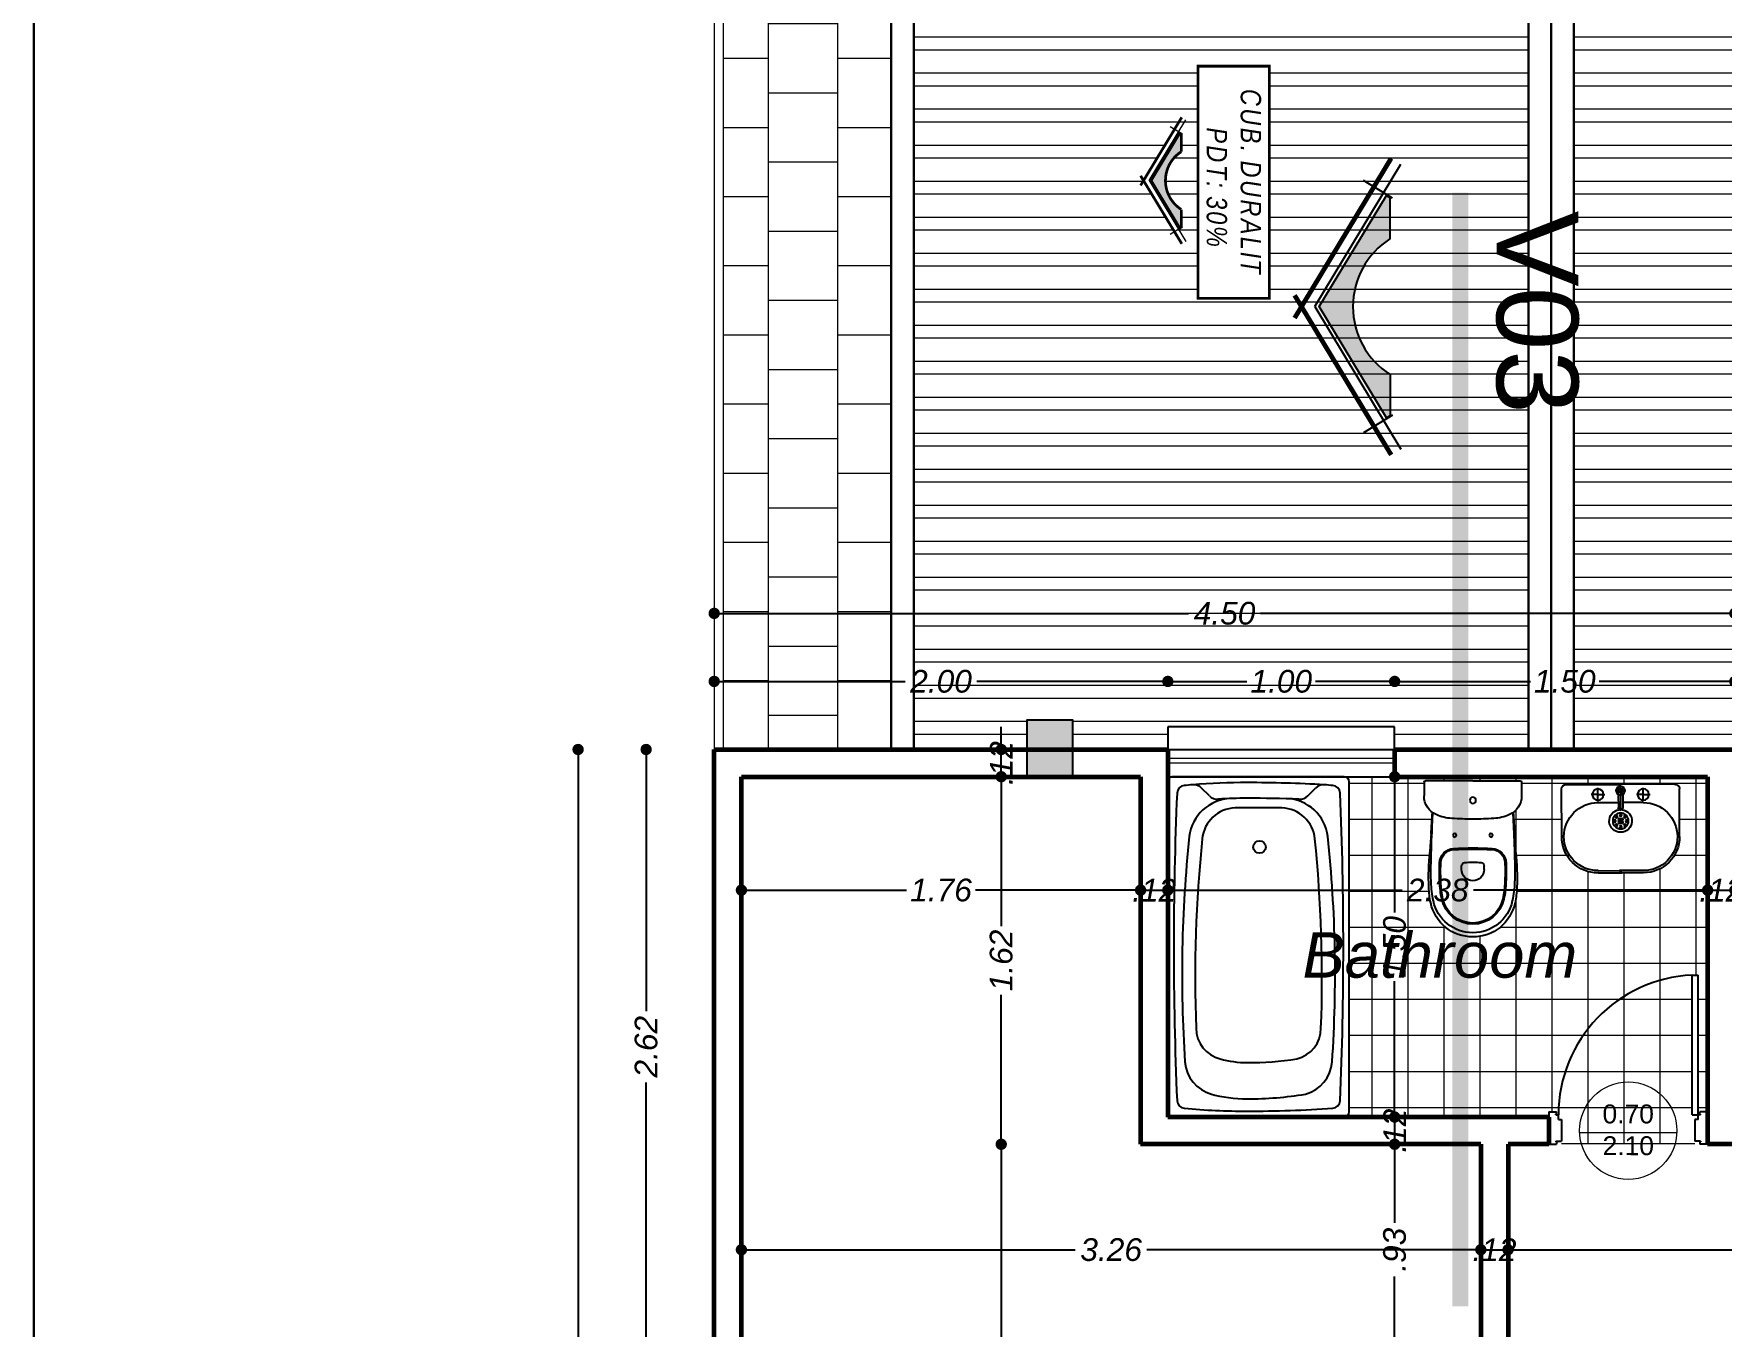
# Model space of a CAD drawing. Header units: metres. Extents: x 539 to 782, y 164 to 633.
# Drawn here: x 696.94 to 704.38, y 232.92 to 238.62 of the extents above; entities that cross this region are included whole.
import ezdxf
from ezdxf.enums import TextEntityAlignment as Align

# ---------------------------------------------------------------- set-up
doc = ezdxf.new("R2010")
doc.units = ezdxf.units.M
doc.header["$PDMODE"] = 35
doc.linetypes.add('ACAD_ISO05W100', pattern=[33, 24, -3, 0, -3, 0, -3])
for name, color, linetype, lineweight in [('01', 1, 'Continuous', 9), ('02', 2, 'Continuous', 20), ('03', 3, 'Continuous', 30), ('Baranda', 54, 'Continuous', 15), ('cota', 1, 'Continuous', 15), ('CUBIERTA', 214, 'Continuous', 20), ('MURO', 4, 'Continuous', 60), ('Textura de Pisos', 252, 'Continuous', 13), ('ventanas', 2, 'Continuous', 25), ('vidrio', 131, 'Continuous', 15)]:
    doc.layers.add(name, color=color, linetype=linetype, lineweight=lineweight)
for name, color, linetype in [('AREAS', 2, 'Continuous'), ('Artefactos', 30, 'Continuous'), ('COLUMNAS', 6, 'Continuous'), ('lincorte', 116, 'Continuous'), ('PUERTAS', 16, 'Continuous'), ('TEXTO', 134, 'Continuous')]:
    doc.layers.add(name, color=color, linetype=linetype)
doc.styles.add('ARIAL', font='ariali.ttf')
doc.styles.add('ARIAL_REGULAR', font='arial.ttf')
doc.styles.add('STYLE1', font='ariali.ttf')
doc.styles.add('texto', font='arial.ttf')
doc.dimstyles.new('C_50', dxfattribs={"dimscale": 0.5, "dimtxt": 0.2, "dimasz": 0.1, "dimexe": 0.1, "dimexo": 0.1, "dimgap": 0.05, "dimtad": 0, "dimzin": 4, "dimdsep": 46, "dimtxsty": 'ARIAL', "dimblk": 'DOT', "dimcen": 0.09, "dimse1": 1, "dimse2": 1, "dimclrd": 1, "dimclre": 1, "dimclrt": 2, "dimadec": 0, "dimazin": 0, "dimtfac": 1, "dimtix": 1, "dimtmove": 2, "dimatfit": 3, "dimfxl": 1, "dimtolj": 1, "dimtzin": 0, "dimarcsym": 0})

# ---------------------------------------------------------------- blocks, each defined once
blk = doc.blocks.new('A$C076A185D')
for p, q in [((0.023, 1.5), (0.777, 1.5)), ((0.023, 1.5), (0.777, 1.5)), ((0, 1.477), (0, 0.023)), ((0.8, 0.023), (0.8, 1.477)), ((0.8, 1.477), (0.8, 0.023)), ((0.1834, 0.0846), (0.149, 0.0501)), ((0.6166, 0.0846), (0.651, 0.0501)), ((0.023, 0), (0.777, 0))]:
    blk.add_line(p, q)
blk.add_circle((0.3956, 0.31), 0.0275)
for centre, radius, start, end in [((0.023, 1.477), 0.023, 90, 180), ((0.777, 1.477), 0.023, 0, 90), ((15.7604, 0.75), 15.7344, 177.53071, 182.46929), ((0.0756, 1.4263), 0.035, 95.31065, 177.33415), ((0.45, -4.0691), 5.5431, 89.99952, 93.90625), ((0.4496, -0.1668), 1.5868, 89.9873, 99.30384), ((0.45, -1.526), 3, 84.68335, 90), ((0.45, 0.82), 0.6, 74.32731, 90), ((0.7244, 1.4263), 0.035, 2.66585, 84.68935), ((-14.9604, 0.75), 15.7344, 357.53071, 2.46929), ((0.2349, 1.2447), 0.16, 105.15775, 175.73937), ((0.565, 1.2447), 0.16, 4.26063, 74.84225), ((5.8283, 0.8712), 5.7658, 176.16771, 186.0453), ((0.2647, 1.1077), 0.14, 103.88283, 179.61889), ((0.4496, -0.2074), 1.4674, 89.98593, 98.56335), ((0.45, 0.82), 0.44, 74.32731, 90), ((0.5353, 1.1077), 0.14, 0.38111, 76.11717), ((-5.0283, 0.8712), 5.7658, 353.9547, 3.83229), ((6.1033, 0.8836), 5.9828, 177.84458, 185.84856), ((-5.3033, 0.8836), 5.9828, 354.15144, 2.15542), ((0.2833, 0.2862), 0.19, 186.7215, 267.88678), ((0.301, 0.2877), 0.15, 185.2236, 268.44757), ((0.499, 0.2877), 0.15, 271.55243, 354.7764), ((0.5167, 0.2862), 0.19, 272.11322, 353.2785), ((0.2187, 0.0492), 0.05, 86.32906, 135), ((0.45, 6.4329), 6.3379, 267.93809, 270.00018), ((0.45, 16.4325), 16.2955, 269.46189, 270.00001), ((0.45, 2.095), 1.958, 270, 271.55243), ((0.45, 2.095), 2, 270, 273.67094), ((0.5813, 0.0492), 0.05, 45, 93.67094), ((0.023, 0.023), 0.023, 180, 270), ((0.0756, 0.0737), 0.035, 182.66585, 264.68935), ((0.35, 3.026), 3, 264.68935, 265.40375), ((0.1136, 0.0855), 0.05, 265.40375, 315), ((0.45, 6.0349), 6.0089, 266.75279, 270.00033), ((0.45, 3.026), 3, 270, 274.59625), ((0.6864, 0.0855), 0.05, 225, 274.59625), ((0.45, 3.026), 3, 274.59625, 275.31665), ((0.7244, 0.0737), 0.035, 275.31065, 357.33415), ((0.777, 0.023), 0.023, 270, 0)]:
    blk.add_arc(centre, radius, start, end)
blk = doc.blocks.new('INO')
for p, q in [((-0.05, 0.3905), (-0.05, 0.3757)), ((0.05, 0.3905), (0.05, 0.3757)), ((-0.215, 0.006), (-0.215, 0.067)), ((-0.215, 0.003), (-0.215, 0.064)), ((0, 0), (-0.209, 0)), ((0, 0), (0.209, 0)), ((0.215, 0.006), (0.215, 0.067)), ((0.215, 0.003), (0.215, 0.064))]:
    blk.add_line(p, q)
for centre, radius in [((-0.08, 0.24), 0.008), ((0.08, 0.24), 0.008), ((0, 0.086), 0.0135)]:
    blk.add_circle(centre, radius)
for centre, radius, start, end in [((0, 0.4985), 0.19, 90, 168.11621), ((0, 0.492), 0.178, 90, 167.71065), ((0, 0.4985), 0.19, 11.88379, 90), ((0, 0.492), 0.178, 12.28935, 90), ((0, 0.492), 0.14, 90, 167.71065), ((0, 0.492), 0.135, 90, 167.71065), ((0, 0.492), 0.14, 12.28935, 90), ((0, 0.492), 0.135, 12.28935, 90), ((0.2055, 0.4553), 0.4, 168.11621, 177.97594), ((0.2658, 0.4341), 0.45, 167.71065, 178.4657), ((0.2658, 0.4341), 0.412, 167.71065, 178.4657), ((-0.2658, 0.4341), 0.412, 1.5343, 12.28935), ((-0.2658, 0.4341), 0.45, 1.5343, 12.28935), ((-0.2055, 0.4553), 0.4, 2.02406, 11.88379), ((1.005, 0.427), 1.2, 177.97594, 185.31829), ((0.2658, 0.4341), 0.407, 167.71065, 178.4657), ((-0.2658, 0.4341), 0.407, 1.5343, 12.28935), ((-1.005, 0.427), 1.2, 354.68171, 2.02406), ((1.115, 0.398), 1.3, 177.87694, 180.89426), ((5.3143, 0.4748), 5.5, 181.01157, 182.60847), ((1.115, 0.398), 1.262, 177.87694, 180.89426), ((5.3143, 0.4748), 5.462, 181.01157, 181.18369), ((1.115, 0.398), 1.257, 177.87694, 180.89426), ((5.3143, 0.4748), 5.457, 181.01157, 181.18369), ((0, 0.3905), 0.05, 360, 180), ((-0.035, 0.3757), 0.015, 180, 262.94587), ((0.035, 0.3757), 0.015, 277.05413, 0), ((-1.115, 0.398), 1.257, 359.10574, 2.12306), ((-5.3143, 0.4748), 5.457, 358.81631, 358.98843), ((-1.115, 0.398), 1.262, 359.10574, 2.12306), ((-5.3143, 0.4748), 5.462, 358.81631, 358.98843), ((-5.3143, 0.4748), 5.5, 357.39153, 358.98843), ((-1.115, 0.398), 1.3, 359.10574, 2.12306), ((-4.6749, -0.0505), 4.5, 3.64447, 4.66926), ((-0.0815, 0.3633), 0.065, 181.18369, 266.74228), ((-0.0815, 0.3633), 0.06, 181.18369, 266.74228), ((0, 1.796), 1.5, 266.74228, 273.25772), ((0, 1.796), 1.495, 266.74228, 273.25772), ((0, 0.6585), 0.3, 262.94587, 277.05413), ((0.0815, 0.3633), 0.06, 273.25772, 358.81631), ((0.0815, 0.3633), 0.065, 273.25772, 358.81631), ((4.6749, -0.0505), 4.5, 175.33074, 176.35553), ((14.7915, 1.0927), 15, 183.27608, 183.64309), ((14.807, 0.8488), 15, 182.38527, 182.70469), ((-14.807, 0.8488), 15, 357.29531, 357.61473), ((-14.7915, 1.0927), 15, 356.35691, 356.72392), ((-0.125, 0.067), 0.09, 114.01521, 180), ((-0.0802, -0.0335), 0.2, 93.53841, 114.01513), ((0, -1.331), 1.5, 90, 93.53839), ((0, -1.331), 1.5, 86.46161, 90), ((0.0802, -0.0335), 0.2, 65.98487, 86.46159), ((0.125, 0.067), 0.09, 360, 65.98479), ((-0.209, 0.006), 0.006, 180, 270), ((0.209, 0.006), 0.006, 270, 0)]:
    blk.add_arc(centre, radius, start, end)
blk = doc.blocks.new('LAVAMANO SIMPLE')
for p, q in [((-0.0212, 0.3465), (-0.1697, 0.198)), ((0.198, 0.3394), (0.2727, 0.2647)), ((0.2051, 0.3465), (0.2797, 0.2718)), ((0.3394, 0.198), (0.2647, 0.2727)), ((0.3465, 0.2051), (0.2718, 0.2797)), ((-0.1697, 0.1697), (0, 0)), ((-0.0392, 0.1022), (-0.0604, 0.1234)), ((-0.018, 0.1234), (-0.0604, 0.081)), ((-0.018, 0.1234), (-0.0604, 0.081)), ((-0.0392, 0.1022), (-0.0604, 0.1234)), ((-0.0392, 0.1022), (-0.018, 0.081)), ((-0.0392, 0.1022), (-0.018, 0.081)), ((-0.0141, 0.1273), (0.0495, 0.0636)), ((0.0239, 0.038), (0.0664, 0.0805)), ((0.0735, 0.0735), (0.0735, 0.0835)), ((0.011, 0.0195), (-0.001, 0.0195)), ((0.1697, -0.1697), (0, 0)), ((0.0134, 0.0255), (0.005, 0.0339)), ((0.0134, 0.0134), (0.005, 0.005)), ((0.0134, 0.0255), (0.011, 0.0195)), ((0.011, 0.0195), (0.0134, 0.0134)), ((0.0195, 0.028), (0.0134, 0.0255)), ((0.0134, 0.0134), (0.0195, 0.011)), ((0.0195, 0.0399), (0.0195, 0.028)), ((0.0255, 0.0255), (0.0195, 0.028)), ((0.0195, 0.011), (0.0255, 0.0134)), ((0.0195, 0.011), (0.0195, -0.001)), ((0.0255, 0.0255), (0.0735, 0.0735)), ((0.028, 0.0195), (0.0255, 0.0255)), ((0.0255, 0.0134), (0.028, 0.0195)), ((0.0255, 0.0134), (0.0339, 0.005)), ((0.0399, 0.0195), (0.028, 0.0195)), ((0.038, 0.0239), (0.0805, 0.0664)), ((0.1273, -0.0141), (0.0636, 0.0495)), ((0.0735, 0.0735), (0.0835, 0.0735)), ((0.1234, -0.018), (0.081, -0.0604)), ((0.1022, -0.0392), (0.081, -0.018)), ((0.1022, -0.0392), (0.1234, -0.0604)), ((0.3465, -0.0212), (0.198, -0.1697))]:
    blk.add_line(p, q)
blk.add_lwpolyline([(0.0195, -0.001), (0.005, 0.005), (-0.001, 0.0195), (0.005, 0.0339), (0.0195, 0.0399), (0.0339, 0.0339), (0.0399, 0.0195), (0.0339, 0.005)], close=True)
for centre, radius in [((0.1138, 0.1138), 0.035), ((-0.0392, 0.1022), 0.025), ((-0.0392, 0.1022), 0.025), ((0.0876, 0.1138), 0.005), ((0.0952, 0.1324), 0.005), ((0.0952, 0.0952), 0.005), ((0.1051, 0.1138), 0.005), ((0.1138, 0.1401), 0.005), ((0.1138, 0.1226), 0.005), ((0.1138, 0.1051), 0.005), ((0.1138, 0.0876), 0.005), ((0.1226, 0.1138), 0.005), ((0.1324, 0.1324), 0.005), ((0.1324, 0.0952), 0.005), ((0.1401, 0.1138), 0.005), ((0.0195, 0.0195), 0.00277), ((0.1022, -0.0392), 0.025)]:
    blk.add_circle(centre, radius)
for centre, radius, start, end in [((0.0919, 0.2333), 0.15, 45, 225), ((0.0919, 0.2333), 0.16, 45, 135), ((-0.1556, 0.1838), 0.02, 135, 225), ((0.1138, 0.1138), 0.05, 232.61679, 217.38321), ((0.2333, 0.0919), 0.15, 225, 45), ((0.2333, 0.0919), 0.16, 315, 45), ((0.0735, 0.0735), 0.01, 314.99967, 135.00059), ((0.1838, -0.1556), 0.02, 225, 315)]:
    blk.add_arc(centre, radius, start, end)
blk = doc.blocks.new('p 4')
for p, q in [((-0.0782, 0.852), (-0.0484, 0.852)), ((-0.0782, 0.1485), (-0.0782, 0.852)), ((-0.0484, 0.1485), (-0.0484, 0.852)), ((-0.8003, 0.1641), (-0.7612, 0.1641)), ((-0.8003, 0.1641), (-0.8003, 0)), ((-0.7651, 0.1524), (-0.7612, 0.1524)), ((-0.7651, 0.1485), (-0.7651, 0.1524)), ((-0.7651, 0.1485), (-0.7519, 0.1485)), ((-0.7612, 0.1524), (-0.7612, 0.1641)), ((-0.7519, 0.1251), (-0.7519, 0.1485)), ((-0.7519, 0.1251), (-0.7363, 0.1251)), ((-0.7363, 0.1251), (-0.7363, 0.0156)), ((-0.0782, 0.1485), (-0.0484, 0.1485)), ((-0.0484, 0.1251), (-0.064, 0.1251)), ((-0.064, 0.1251), (-0.064, 0.0156)), ((-0.0352, 0.1485), (-0.0484, 0.1485)), ((-0.0484, 0.1251), (-0.0484, 0.1485)), ((-0.0391, 0.1524), (-0.0391, 0.1641)), ((0, 0.1641), (-0.0391, 0.1641)), ((-0.0352, 0.1524), (-0.0391, 0.1524)), ((-0.0352, 0.1485), (-0.0352, 0.1524)), ((0, 0.1641), (0, 0)), ((-0.7651, 0.0156), (-0.7651, 0.0117)), ((-0.7651, 0.0156), (-0.7363, 0.0156)), ((-0.7651, 0.0117), (-0.7612, 0.0117)), ((-0.7612, 0.0117), (-0.7612, 0)), ((-0.0352, 0.0156), (-0.064, 0.0156)), ((-0.0391, 0.0117), (-0.0391, 0)), ((-0.0352, 0.0117), (-0.0391, 0.0117)), ((0, 0), (-0.0391, 0)), ((-0.0352, 0.0156), (-0.0352, 0.0117)), ((-0.8003, 0), (-0.7612, 0))]:
    blk.add_line(p, q)
blk.add_arc((-0.0472, 0.148), 0.7047, 92.51921, 179.96085)
blk = doc.blocks.new('_Dot')
at = {"color": 0, "linetype": 'ByBlock', "lineweight": -2}
blk.add_line((-0.5, 0), (-1, 0), dxfattribs=at)
at = {"color": 0, "linetype": 'ByBlock', "const_width": 0.5}
blk.add_lwpolyline([(-0.25, 0, 1), (0.25, 0, 1)], format="xyb", close=True, dxfattribs=at)
blk = doc.blocks.new('*D302')
at = {"layer": 'cota', "color": 1, "lineweight": -2, "transparency": 16777216}
for p, q in [((700.1072, 234.8408), (700.7857, 234.8408)), ((701.7672, 234.8408), (701.0886, 234.8408))]:
    blk.add_line(p, q, dxfattribs=at)
at = {"layer": 'Defpoints', "color": 0, "transparency": 16777216}
for p in [(700.0572, 234.8408), (701.8172, 234.8408), (701.8172, 234.8408)]:
    blk.add_point(p, dxfattribs=at)
at = {"layer": 'cota', "color": 1, "lineweight": -2, "transparency": 16777216, "xscale": 0.05, "yscale": 0.05, "zscale": 0.05, "rotation": 180}
blk.add_blockref('_Dot', (700.0572, 234.8408), dxfattribs=at)
at = {"layer": 'cota', "color": 1, "lineweight": -2, "transparency": 16777216, "xscale": 0.05, "yscale": 0.05, "zscale": 0.05}
blk.add_blockref('_Dot', (701.8172, 234.8408), dxfattribs=at)
at = {"layer": 'cota', "color": 2, "transparency": 16777216, "insert": (700.9372, 234.8408), "char_height": 0.1, "attachment_point": 5, "style": 'ARIAL'}
blk.add_mtext('\\A1;1.76', dxfattribs=at)
blk = doc.blocks.new('*D303')
at = {"layer": 'cota', "color": 1, "lineweight": -2, "transparency": 16777216}
for p, q in [((701.7672, 234.8408), (701.7172, 234.8408)), ((701.8172, 234.8408), (701.9372, 234.8408)), ((701.9872, 234.8408), (702.0372, 234.8408))]:
    blk.add_line(p, q, dxfattribs=at)
at = {"layer": 'Defpoints', "color": 0, "transparency": 16777216}
for p in [(701.8172, 234.8408), (701.9372, 234.8408), (701.9372, 234.8408)]:
    blk.add_point(p, dxfattribs=at)
at = {"layer": 'cota', "color": 1, "lineweight": -2, "transparency": 16777216, "xscale": 0.05, "yscale": 0.05, "zscale": 0.05}
blk.add_blockref('_Dot', (701.8172, 234.8408), dxfattribs=at)
at = {"layer": 'cota', "color": 1, "lineweight": -2, "transparency": 16777216, "xscale": 0.05, "yscale": 0.05, "zscale": 0.05, "rotation": 180}
blk.add_blockref('_Dot', (701.9372, 234.8408), dxfattribs=at)
at = {"layer": 'cota', "color": 2, "transparency": 16777216, "insert": (701.8772, 234.8408), "char_height": 0.1, "attachment_point": 5, "style": 'ARIAL'}
blk.add_mtext('\\A1;.12', dxfattribs=at)
blk = doc.blocks.new('*D304')
at = {"layer": 'cota', "color": 1, "lineweight": -2, "transparency": 16777216}
for p, q in [((701.9872, 234.8408), (702.9697, 234.8408)), ((704.2672, 234.8408), (703.2846, 234.8408))]:
    blk.add_line(p, q, dxfattribs=at)
at = {"layer": 'Defpoints', "color": 0, "transparency": 16777216}
for p in [(701.9372, 234.8408), (704.3172, 234.8408), (704.3172, 234.8408)]:
    blk.add_point(p, dxfattribs=at)
at = {"layer": 'cota', "color": 1, "lineweight": -2, "transparency": 16777216, "xscale": 0.05, "yscale": 0.05, "zscale": 0.05, "rotation": 180}
blk.add_blockref('_Dot', (701.9372, 234.8408), dxfattribs=at)
at = {"layer": 'cota', "color": 1, "lineweight": -2, "transparency": 16777216, "xscale": 0.05, "yscale": 0.05, "zscale": 0.05}
blk.add_blockref('_Dot', (704.3172, 234.8408), dxfattribs=at)
at = {"layer": 'cota', "color": 2, "transparency": 16777216, "insert": (703.1272, 234.8408), "char_height": 0.1, "attachment_point": 5, "style": 'ARIAL'}
blk.add_mtext('\\A1;2.38', dxfattribs=at)
blk = doc.blocks.new('*D305')
at = {"layer": 'cota', "color": 1, "lineweight": -2, "transparency": 16777216}
for p, q in [((704.2672, 234.8408), (704.2172, 234.8408)), ((704.3172, 234.8408), (704.4372, 234.8408)), ((704.4872, 234.8408), (704.5372, 234.8408))]:
    blk.add_line(p, q, dxfattribs=at)
at = {"layer": 'Defpoints', "color": 0, "transparency": 16777216}
for p in [(704.3172, 234.8408), (704.4372, 234.8408), (704.4372, 234.8408)]:
    blk.add_point(p, dxfattribs=at)
at = {"layer": 'cota', "color": 1, "lineweight": -2, "transparency": 16777216, "xscale": 0.05, "yscale": 0.05, "zscale": 0.05}
blk.add_blockref('_Dot', (704.3172, 234.8408), dxfattribs=at)
at = {"layer": 'cota', "color": 1, "lineweight": -2, "transparency": 16777216, "xscale": 0.05, "yscale": 0.05, "zscale": 0.05, "rotation": 180}
blk.add_blockref('_Dot', (704.4372, 234.8408), dxfattribs=at)
at = {"layer": 'cota', "color": 2, "transparency": 16777216, "insert": (704.3772, 234.8408), "char_height": 0.1, "attachment_point": 5, "style": 'ARIAL'}
blk.add_mtext('\\A1;.12', dxfattribs=at)
blk = doc.blocks.new('*D306')
at = {"layer": 'cota', "color": 1, "lineweight": -2, "transparency": 16777216}
for p, q in [((700.1072, 233.2559), (701.5292, 233.2559)), ((703.2672, 233.2559), (701.8451, 233.2559))]:
    blk.add_line(p, q, dxfattribs=at)
at = {"layer": 'Defpoints', "color": 0, "transparency": 16777216}
for p in [(700.0572, 233.3408), (703.3172, 233.3408), (703.3172, 233.2559)]:
    blk.add_point(p, dxfattribs=at)
at = {"layer": 'cota', "color": 1, "lineweight": -2, "transparency": 16777216, "xscale": 0.05, "yscale": 0.05, "zscale": 0.05, "rotation": 180}
blk.add_blockref('_Dot', (700.0572, 233.2559), dxfattribs=at)
at = {"layer": 'cota', "color": 1, "lineweight": -2, "transparency": 16777216, "xscale": 0.05, "yscale": 0.05, "zscale": 0.05}
blk.add_blockref('_Dot', (703.3172, 233.2559), dxfattribs=at)
at = {"layer": 'cota', "color": 2, "transparency": 16777216, "insert": (701.6872, 233.2559), "char_height": 0.1, "attachment_point": 5, "style": 'ARIAL'}
blk.add_mtext('\\A1;3.26', dxfattribs=at)
blk = doc.blocks.new('*D307')
at = {"layer": 'cota', "color": 1, "lineweight": -2, "transparency": 16777216}
for p, q in [((703.2672, 233.2559), (703.2172, 233.2559)), ((703.3172, 233.2559), (703.4372, 233.2559)), ((703.4872, 233.2559), (703.5372, 233.2559))]:
    blk.add_line(p, q, dxfattribs=at)
at = {"layer": 'Defpoints', "color": 0, "transparency": 16777216}
for p in [(703.3172, 233.3408), (703.4372, 233.2559), (703.4372, 233.2559)]:
    blk.add_point(p, dxfattribs=at)
at = {"layer": 'cota', "color": 1, "lineweight": -2, "transparency": 16777216, "xscale": 0.05, "yscale": 0.05, "zscale": 0.05}
blk.add_blockref('_Dot', (703.3172, 233.2559), dxfattribs=at)
at = {"layer": 'cota', "color": 1, "lineweight": -2, "transparency": 16777216, "xscale": 0.05, "yscale": 0.05, "zscale": 0.05, "rotation": 180}
blk.add_blockref('_Dot', (703.4372, 233.2559), dxfattribs=at)
at = {"layer": 'cota', "color": 2, "transparency": 16777216, "insert": (703.3772, 233.2559), "char_height": 0.1, "attachment_point": 5, "style": 'ARIAL'}
blk.add_mtext('\\A1;.12', dxfattribs=at)
blk = doc.blocks.new('*D308')
at = {"layer": 'cota', "color": 1, "lineweight": -2, "transparency": 16777216}
for p, q in [((703.4872, 233.2559), (704.5297, 233.2559)), ((705.8872, 233.2559), (704.8447, 233.2559))]:
    blk.add_line(p, q, dxfattribs=at)
at = {"layer": 'Defpoints', "color": 0, "transparency": 16777216}
for p in [(703.4372, 233.2559), (705.9372, 233.2559), (705.9372, 233.2559)]:
    blk.add_point(p, dxfattribs=at)
at = {"layer": 'cota', "color": 1, "lineweight": -2, "transparency": 16777216, "xscale": 0.05, "yscale": 0.05, "zscale": 0.05, "rotation": 180}
blk.add_blockref('_Dot', (703.4372, 233.2559), dxfattribs=at)
at = {"layer": 'cota', "color": 1, "lineweight": -2, "transparency": 16777216, "xscale": 0.05, "yscale": 0.05, "zscale": 0.05}
blk.add_blockref('_Dot', (705.9372, 233.2559), dxfattribs=at)
at = {"layer": 'cota', "color": 2, "transparency": 16777216, "insert": (704.6872, 233.2559), "char_height": 0.1, "attachment_point": 5, "style": 'ARIAL'}
blk.add_mtext('\\A1;2.50', dxfattribs=at)
blk = doc.blocks.new('*D318')
at = {"layer": 'cota', "color": 1, "lineweight": -2, "transparency": 16777216}
for p, q in [((701.2027, 233.6708), (701.2027, 232.1675)), ((701.2027, 230.3608), (701.2027, 231.864))]:
    blk.add_line(p, q, dxfattribs=at)
at = {"layer": 'Defpoints', "color": 0, "transparency": 16777216}
for p in [(701.2027, 233.7208), (701.8172, 233.7208), (701.2027, 230.3108)]:
    blk.add_point(p, dxfattribs=at)
at = {"layer": 'cota', "color": 1, "lineweight": -2, "transparency": 16777216, "xscale": 0.05, "yscale": 0.05, "zscale": 0.05}
for p, rotation in [((701.2027, 233.7208), 90), ((701.2027, 230.3108), 270)]:
    blk.add_blockref('_Dot', p, dxfattribs=dict(at, rotation=rotation))
at = {"layer": 'cota', "color": 2, "transparency": 16777216, "insert": (701.2027, 232.0158), "char_height": 0.1, "attachment_point": 5, "rotation": 90, "style": 'ARIAL'}
blk.add_mtext('\\A1;3.41', dxfattribs=at)
blk = doc.blocks.new('*D319')
at = {"layer": 'cota', "color": 1, "lineweight": -2, "transparency": 16777216}
for p, q in [((701.2027, 235.2908), (701.2027, 234.6818)), ((701.2027, 233.7708), (701.2027, 234.3797))]:
    blk.add_line(p, q, dxfattribs=at)
at = {"layer": 'Defpoints', "color": 0, "transparency": 16777216}
for p in [(701.2027, 235.3408), (701.2027, 235.3408), (701.8172, 233.7208)]:
    blk.add_point(p, dxfattribs=at)
at = {"layer": 'cota', "color": 1, "lineweight": -2, "transparency": 16777216, "xscale": 0.05, "yscale": 0.05, "zscale": 0.05}
for p, rotation in [((701.2027, 235.3408), 90), ((701.2027, 233.7208), 270)]:
    blk.add_blockref('_Dot', p, dxfattribs=dict(at, rotation=rotation))
at = {"layer": 'cota', "color": 2, "transparency": 16777216, "insert": (701.2027, 234.5308), "char_height": 0.1, "attachment_point": 5, "rotation": 90, "style": 'ARIAL'}
blk.add_mtext('\\A1;1.62', dxfattribs=at)
blk = doc.blocks.new('*D320')
at = {"layer": 'cota', "color": 1, "lineweight": -2, "transparency": 16777216}
for p, q in [((701.2027, 235.5108), (701.2027, 235.5608)), ((701.2027, 235.3408), (701.2027, 235.4608)), ((701.2027, 235.2908), (701.2027, 235.2408))]:
    blk.add_line(p, q, dxfattribs=at)
at = {"layer": 'Defpoints', "color": 0, "transparency": 16777216}
for p in [(701.2027, 235.4608), (701.2027, 235.4608), (701.2027, 235.3408)]:
    blk.add_point(p, dxfattribs=at)
at = {"layer": 'cota', "color": 1, "lineweight": -2, "transparency": 16777216, "xscale": 0.05, "yscale": 0.05, "zscale": 0.05}
for p, rotation in [((701.2027, 235.4608), 270), ((701.2027, 235.3408), 90)]:
    blk.add_blockref('_Dot', p, dxfattribs=dict(at, rotation=rotation))
at = {"layer": 'cota', "color": 2, "transparency": 16777216, "insert": (701.2027, 235.4008), "char_height": 0.1, "attachment_point": 5, "rotation": 90, "style": 'ARIAL'}
blk.add_mtext('\\A1;.12', dxfattribs=at)
blk = doc.blocks.new('*D321')
at = {"layer": 'cota', "color": 1, "lineweight": -2, "transparency": 16777216}
for p, q in [((702.9372, 235.2908), (702.9372, 234.742)), ((702.9372, 233.8908), (702.9372, 234.4395))]:
    blk.add_line(p, q, dxfattribs=at)
at = {"layer": 'Defpoints', "color": 0, "transparency": 16777216}
for p in [(702.9372, 235.3408), (702.9372, 233.8408), (702.9372, 233.8408)]:
    blk.add_point(p, dxfattribs=at)
at = {"layer": 'cota', "color": 1, "lineweight": -2, "transparency": 16777216, "xscale": 0.05, "yscale": 0.05, "zscale": 0.05}
for p, rotation in [((702.9372, 235.3408), 90), ((702.9372, 233.8408), 270)]:
    blk.add_blockref('_Dot', p, dxfattribs=dict(at, rotation=rotation))
at = {"layer": 'cota', "color": 2, "transparency": 16777216, "insert": (702.9372, 234.5908), "char_height": 0.1, "attachment_point": 5, "rotation": 90, "style": 'ARIAL'}
blk.add_mtext('\\A1;1.50', dxfattribs=at)
blk = doc.blocks.new('*D322')
at = {"layer": 'cota', "color": 1, "lineweight": -2, "transparency": 16777216}
for p, q in [((702.9372, 233.8908), (702.9372, 233.9408)), ((702.9372, 233.8408), (702.9372, 233.7208)), ((702.9372, 233.6708), (702.9372, 233.6208))]:
    blk.add_line(p, q, dxfattribs=at)
at = {"layer": 'Defpoints', "color": 0, "transparency": 16777216}
for p in [(702.9372, 233.8408), (702.9372, 233.7208), (702.9372, 233.7208)]:
    blk.add_point(p, dxfattribs=at)
at = {"layer": 'cota', "color": 1, "lineweight": -2, "transparency": 16777216, "xscale": 0.05, "yscale": 0.05, "zscale": 0.05}
for p, rotation in [((702.9372, 233.8408), 270), ((702.9372, 233.7208), 90)]:
    blk.add_blockref('_Dot', p, dxfattribs=dict(at, rotation=rotation))
at = {"layer": 'cota', "color": 2, "transparency": 16777216, "insert": (702.9372, 233.7808), "char_height": 0.1, "attachment_point": 5, "rotation": 90, "style": 'ARIAL'}
blk.add_mtext('\\A1;.12', dxfattribs=at)
blk = doc.blocks.new('*D323')
at = {"layer": 'cota', "color": 1, "lineweight": -2, "transparency": 16777216}
for p, q in [((702.9372, 233.6708), (702.9372, 233.374)), ((702.9372, 232.841), (702.9372, 233.1378))]:
    blk.add_line(p, q, dxfattribs=at)
at = {"layer": 'Defpoints', "color": 0, "transparency": 16777216}
for p in [(702.9372, 233.7208), (702.9372, 232.791), (703.3172, 232.791)]:
    blk.add_point(p, dxfattribs=at)
at = {"layer": 'cota', "color": 1, "lineweight": -2, "transparency": 16777216, "xscale": 0.05, "yscale": 0.05, "zscale": 0.05}
for p, rotation in [((702.9372, 233.7208), 90), ((702.9372, 232.791), 270)]:
    blk.add_blockref('_Dot', p, dxfattribs=dict(at, rotation=rotation))
at = {"layer": 'cota', "color": 2, "transparency": 16777216, "insert": (702.9372, 233.2559), "char_height": 0.1, "attachment_point": 5, "rotation": 90, "style": 'ARIAL'}
blk.add_mtext('\\A1;.93', dxfattribs=at)
blk = doc.blocks.new('*D776')
at = {"layer": 'cota', "color": 1, "lineweight": -2, "transparency": 16777216}
for p, q in [((699.6372, 235.4108), (699.6372, 234.308)), ((699.6372, 232.8908), (699.6372, 233.9935))]:
    blk.add_line(p, q, dxfattribs=at)
at = {"layer": 'Defpoints', "color": 0, "transparency": 16777216}
for p in [(699.9372, 235.4608), (699.6372, 232.8408), (699.9372, 232.8408)]:
    blk.add_point(p, dxfattribs=at)
at = {"layer": 'cota', "color": 1, "lineweight": -2, "transparency": 16777216, "xscale": 0.05, "yscale": 0.05, "zscale": 0.05}
for p, rotation in [((699.6372, 235.4608), 90), ((699.6372, 232.8408), 270)]:
    blk.add_blockref('_Dot', p, dxfattribs=dict(at, rotation=rotation))
at = {"layer": 'cota', "color": 2, "transparency": 16777216, "insert": (699.6372, 234.1508), "char_height": 0.1, "attachment_point": 5, "rotation": 90, "style": 'ARIAL'}
blk.add_mtext('\\A1;2.62', dxfattribs=at)
blk = doc.blocks.new('*D782')
at = {"layer": 'cota', "color": 1, "lineweight": -2, "transparency": 16777216}
for p, q in [((699.3372, 235.4108), (699.3372, 231.0574)), ((699.3372, 226.3908), (699.3372, 230.7441))]:
    blk.add_line(p, q, dxfattribs=at)
at = {"layer": 'Defpoints', "color": 0, "transparency": 16777216}
for p in [(699.3372, 235.4608), (699.9372, 235.4608), (700.9372, 226.3408)]:
    blk.add_point(p, dxfattribs=at)
at = {"layer": 'cota', "color": 1, "lineweight": -2, "transparency": 16777216, "xscale": 0.05, "yscale": 0.05, "zscale": 0.05}
for p, rotation in [((699.3372, 235.4608), 90), ((699.3372, 226.3408), 270)]:
    blk.add_blockref('_Dot', p, dxfattribs=dict(at, rotation=rotation))
at = {"layer": 'cota', "color": 2, "transparency": 16777216, "insert": (699.3372, 230.9008), "char_height": 0.1, "attachment_point": 5, "rotation": 90, "style": 'ARIAL'}
blk.add_mtext('\\A1;9.12', dxfattribs=at)
blk = doc.blocks.new('*D791')
at = {"layer": 'cota', "color": 1, "lineweight": -2, "transparency": 16777216}
for p, q in [((699.9872, 235.7608), (700.7797, 235.7608)), ((701.8872, 235.7608), (701.0947, 235.7608))]:
    blk.add_line(p, q, dxfattribs=at)
at = {"layer": 'Defpoints', "color": 0, "transparency": 16777216}
for p in [(701.9372, 235.7608), (699.9372, 235.4608), (701.9372, 235.4608)]:
    blk.add_point(p, dxfattribs=at)
at = {"layer": 'cota', "color": 1, "lineweight": -2, "transparency": 16777216, "xscale": 0.05, "yscale": 0.05, "zscale": 0.05, "rotation": 180}
blk.add_blockref('_Dot', (699.9372, 235.7608), dxfattribs=at)
at = {"layer": 'cota', "color": 1, "lineweight": -2, "transparency": 16777216, "xscale": 0.05, "yscale": 0.05, "zscale": 0.05}
blk.add_blockref('_Dot', (701.9372, 235.7608), dxfattribs=at)
at = {"layer": 'cota', "color": 2, "transparency": 16777216, "insert": (700.9372, 235.7608), "char_height": 0.1, "attachment_point": 5, "style": 'ARIAL'}
blk.add_mtext('\\A1;2.00', dxfattribs=at)
blk = doc.blocks.new('*D792')
at = {"layer": 'cota', "color": 1, "lineweight": -2, "transparency": 16777216}
for p, q in [((701.9872, 235.7608), (702.2859, 235.7608)), ((702.8872, 235.7608), (702.5884, 235.7608))]:
    blk.add_line(p, q, dxfattribs=at)
at = {"layer": 'Defpoints', "color": 0, "transparency": 16777216}
for p in [(702.9372, 235.7608), (701.9372, 235.4608), (702.9372, 235.4608)]:
    blk.add_point(p, dxfattribs=at)
at = {"layer": 'cota', "color": 1, "lineweight": -2, "transparency": 16777216, "xscale": 0.05, "yscale": 0.05, "zscale": 0.05, "rotation": 180}
blk.add_blockref('_Dot', (701.9372, 235.7608), dxfattribs=at)
at = {"layer": 'cota', "color": 1, "lineweight": -2, "transparency": 16777216, "xscale": 0.05, "yscale": 0.05, "zscale": 0.05}
blk.add_blockref('_Dot', (702.9372, 235.7608), dxfattribs=at)
at = {"layer": 'cota', "color": 2, "transparency": 16777216, "insert": (702.4372, 235.7608), "char_height": 0.1, "attachment_point": 5, "style": 'ARIAL'}
blk.add_mtext('\\A1;1.00', dxfattribs=at)
blk = doc.blocks.new('*D793')
at = {"layer": 'cota', "color": 1, "lineweight": -2, "transparency": 16777216}
for p, q in [((702.9872, 235.7608), (703.5359, 235.7608)), ((704.3872, 235.7608), (703.8384, 235.7608))]:
    blk.add_line(p, q, dxfattribs=at)
at = {"layer": 'Defpoints', "color": 0, "transparency": 16777216}
for p in [(704.4372, 235.7608), (702.9372, 235.4608), (704.4372, 235.4608)]:
    blk.add_point(p, dxfattribs=at)
at = {"layer": 'cota', "color": 1, "lineweight": -2, "transparency": 16777216, "xscale": 0.05, "yscale": 0.05, "zscale": 0.05, "rotation": 180}
blk.add_blockref('_Dot', (702.9372, 235.7608), dxfattribs=at)
at = {"layer": 'cota', "color": 1, "lineweight": -2, "transparency": 16777216, "xscale": 0.05, "yscale": 0.05, "zscale": 0.05}
blk.add_blockref('_Dot', (704.4372, 235.7608), dxfattribs=at)
at = {"layer": 'cota', "color": 2, "transparency": 16777216, "insert": (703.6872, 235.7608), "char_height": 0.1, "attachment_point": 5, "style": 'ARIAL'}
blk.add_mtext('\\A1;1.50', dxfattribs=at)
blk = doc.blocks.new('*D794')
at = {"layer": 'cota', "color": 1, "lineweight": -2, "transparency": 16777216}
for p, q in [((699.9872, 236.0608), (702.0287, 236.0608)), ((704.3872, 236.0608), (702.3456, 236.0608))]:
    blk.add_line(p, q, dxfattribs=at)
at = {"layer": 'Defpoints', "color": 0, "transparency": 16777216}
for p in [(704.4372, 236.0608), (699.9372, 235.4608), (704.4372, 235.4608)]:
    blk.add_point(p, dxfattribs=at)
at = {"layer": 'cota', "color": 1, "lineweight": -2, "transparency": 16777216, "xscale": 0.05, "yscale": 0.05, "zscale": 0.05, "rotation": 180}
blk.add_blockref('_Dot', (699.9372, 236.0608), dxfattribs=at)
at = {"layer": 'cota', "color": 1, "lineweight": -2, "transparency": 16777216, "xscale": 0.05, "yscale": 0.05, "zscale": 0.05}
blk.add_blockref('_Dot', (704.4372, 236.0608), dxfattribs=at)
at = {"layer": 'cota', "color": 2, "transparency": 16777216, "insert": (702.1872, 236.0608), "char_height": 0.1, "attachment_point": 5, "style": 'ARIAL'}
blk.add_mtext('\\A1;4.50', dxfattribs=at)

msp = doc.modelspace()

# ---------------------------------------------------------------- hatches: boundary and pattern name
at = {"layer": '02'}
h = msp.add_hatch(color=256, dxfattribs=at)
h.dxf.hatch_style = 1
edge = h.paths.add_edge_path()
edge.add_arc((702.0779, 237.9683), 0.1512, 180, 237.45312)
edge.add_line((701.9965, 237.8408), (701.9966, 237.7631))
edge.add_line((701.9966, 237.7631), (701.9898, 237.7591))
edge.add_line((701.9898, 237.7591), (701.8634, 237.9683))
edge.add_line((701.8634, 237.9683), (701.9898, 238.1775))
edge.add_line((701.9898, 238.1775), (701.9964, 238.1735))
edge.add_line((701.9964, 238.1735), (701.9965, 238.0957))
edge.add_arc((702.0779, 237.9683), 0.1512, 122.58138, 180)
at = {"layer": 'COLUMNAS'}
h = msp.add_hatch(color=256, dxfattribs=at)
h.dxf.hatch_style = 1
h.paths.add_polyline_path([(701.3172, 235.3408), (701.3172, 235.5908), (701.5172, 235.5908), (701.5172, 235.3408)])
at = {"layer": 'CUBIERTA'}
h = msp.add_hatch(dxfattribs=at)
h.set_pattern_fill('STEEL,_O', color=256, scale=0.05, angle=135)
h.set_pattern_definition([(180, (0, 0), (-3e-17, -0.15875), []), (180, (-0.05613, -0.05613), (-3e-17, -0.15875), [])])
h.paths.add_polyline_path([(702.0703, 238.4725), (702.3853, 238.4725), (702.3853, 237.449), (702.0703, 237.449)], flags=16)
h.paths.add_polyline_path([(701.9267, 237.9679, -0.256505), (701.9965, 238.0957), (701.9964, 238.1735), (701.9898, 238.1775), (701.8634, 237.9683), (701.9898, 237.7591), (701.9966, 237.7631), (701.9965, 237.8408, -0.255481)], flags=16)
h.paths.add_polyline_path([(701.9662, 238.1935), (701.9844, 238.1825), (701.8549, 237.9683), (701.9844, 237.7541), (701.9663, 237.7431), (701.83, 237.9683)], flags=16)
h.paths.add_polyline_path([(706.4372, 240.4608), (703.7272, 240.4608), (703.7272, 235.4608), (704.4372, 235.4608), (704.4372, 235.1303), (706.4372, 237.1011)])
h.paths.add_polyline_path([(704.8691, 238.4725), (705.184, 238.4725), (705.184, 237.449), (704.8691, 237.449)], flags=16)
h.paths.add_polyline_path([(705.2578, 237.8408), (705.2578, 237.7631), (705.2645, 237.7591), (705.391, 237.9683), (705.2645, 238.1775), (705.2579, 238.1735), (705.2579, 238.0957, -0.255913), (705.3277, 237.9683, -0.256073)], flags=16)
h.paths.add_polyline_path([(705.2699, 238.1825), (705.2881, 238.1935), (705.4243, 237.9683), (705.288, 237.7431), (705.2699, 237.7541), (705.3994, 237.9683)], flags=16)
h.paths.add_polyline_path([(702.3711, 238.4119), (702.3711, 237.512), (702.0797, 237.512), (702.0797, 238.4119)], flags=8)
h.paths.add_polyline_path([(705.1747, 238.4119), (705.1747, 237.512), (704.8833, 237.512), (704.8833, 238.4119)], flags=8)
h.paths.add_polyline_path([(702.9372, 235.5608), (702.9372, 235.4608), (703.5272, 235.4608), (703.5272, 240.4608), (700.8172, 240.4608), (700.8172, 235.4608), (701.3172, 235.4608), (701.3172, 235.5908), (701.5172, 235.5908), (701.5172, 235.4608), (701.9372, 235.4608), (701.9372, 235.5608)])
at = {"layer": 'lincorte'}
h = msp.add_hatch(color=256, dxfattribs=at)
h.dxf.hatch_style = 1
edge = h.paths.add_edge_path()
edge.add_arc((703.1076, 237.4126), 0.3544, 180, 237.45312)
edge.add_line((702.9169, 237.1139), (702.917, 236.9318))
edge.add_line((702.917, 236.9318), (702.9012, 236.9222))
edge.add_line((702.9012, 236.9222), (702.6048, 237.4126))
edge.add_line((702.6048, 237.4126), (702.9012, 237.903))
edge.add_line((702.9012, 237.903), (702.9167, 237.8936))
edge.add_line((702.9167, 237.8936), (702.9167, 237.7112))
edge.add_arc((703.1076, 237.4126), 0.3544, 122.58138, 180)
at = {"layer": 'Textura de Pisos', "ltscale": 0.01}
h = msp.add_hatch(dxfattribs=at)
h.set_pattern_fill('AR-B88,_O', color=256, scale=0.0015, angle=90)
h.set_pattern_definition([(90, (17.7298, 3e-14), (-0.3048, 2e-17), []), (180, (17.72981, 3e-14), (-0.3048, -0.1524), [0.3048, -0.3048])])
h.paths.add_polyline_path([(700.7172, 235.4608), (700.7172, 239.9208), (699.9772, 239.9208), (699.9772, 235.4608)])
h = msp.add_hatch(dxfattribs=at)
h.set_pattern_fill('NET,_O', color=256, scale=0.05)
h.set_pattern_definition([(0, (510.5921, 97.99343), (0, 0.15875), []), (90, (510.5921, 97.99343), (-0.15875, 1e-17), [])])
h.paths.add_polyline_path([(704.2487, 234.4663), (704.3172, 234.4663), (704.3172, 235.3408), (703.497, 235.3408), (703.497, 235.259), (703.497, 235.256, -0.238984), (703.4602, 235.1834, -0.001601), (703.466, 235.0875, 0.004472), (703.4718, 235.0072, -0.032048), (703.4762, 234.8536, -0.043048), (703.4679, 234.7853, -0.354689), (703.282, 234.6345, -0.354689), (703.096, 234.7853, -0.043048), (703.0877, 234.8536, -0.032048), (703.0921, 235.0072, 0.004472), (703.098, 235.0875, -0.001601), (703.1038, 235.1834, -0.238984), (703.067, 235.256), (703.067, 235.3408), (702.7372, 235.3408), (702.7372, 233.8408), (703.6169, 233.8408), (703.6169, 233.8644), (703.6729, 233.8644), (703.6729, 233.7208), (704.2611, 233.7208), (704.2611, 233.8507), (704.2487, 233.8507)])
h.paths.add_polyline_path([(703.6732, 235.0769), (703.6732, 235.3069), (703.9332, 235.3069), (704.1932, 235.3069), (704.1932, 235.0769, -0.414214), (704.0332, 234.9169), (703.9276, 234.9169), (703.8332, 234.9169, -0.414214)], flags=16)
h.paths.add_polyline_path([(703.497, 235.3408), (703.067, 235.3408), (703.067, 235.317, -0.414214), (703.073, 235.323), (703.282, 235.323), (703.491, 235.323, -0.414214), (703.497, 235.317)], flags=17)
h.paths.add_polyline_path([(704.3172, 234.4663), (704.2748, 234.4663), (704.2748, 233.8507), (704.2864, 233.8507), (704.2864, 233.8541), (704.283, 233.8541), (704.283, 233.8644), (704.3172, 233.8644)])

# ---------------------------------------------------------------- linework, layer by layer
at = {"layer": '01', "ltscale": 0.02}
msp.add_line((704.1817, 233.7708), (703.7526, 233.7708), dxfattribs=at)
msp.add_circle((703.967, 233.7808), 0.2147, dxfattribs=at)
at = {"layer": '02'}
for p, q in [((701.8549, 237.9683), (702.0168, 238.2361)), ((702.0014, 238.1722), (701.9468, 238.2053)), ((701.8549, 237.9683), (702.0168, 237.7005)), ((702.0014, 237.7643), (701.9468, 237.7313))]:
    msp.add_line(p, q, dxfattribs=at)
at = {"layer": '02', "const_width": 0.012}
for points in [[(701.8171, 237.9469), (701.9986, 238.2471)], [(701.9988, 237.6895), (701.8171, 237.9896)]]:
    msp.add_lwpolyline(points, dxfattribs=at)
msp.add_lwpolyline([(701.9267, 237.9683, 0.256073), (701.9965, 237.8408), (701.9966, 237.7631), (701.9898, 237.7591), (701.8634, 237.9683), (701.9898, 238.1775), (701.9964, 238.1735), (701.9965, 238.0957, 0.255913)], format="xyb", close=True, dxfattribs=at)
at = {"layer": '03'}
for p, q in [((696.9372, 227.3408), (696.9372, 243.3408)), ((700.7172, 235.4608), (700.7172, 240.4608)), ((700.8172, 235.4608), (700.8172, 240.4608)), ((703.5272, 240.4608), (703.5272, 235.4608)), ((703.6272, 240.4608), (703.6272, 235.4608)), ((703.7272, 240.4608), (703.7272, 235.4608))]:
    msp.add_line(p, q, dxfattribs=at)
at = {"layer": '03', "const_width": 0.012}
msp.add_lwpolyline([(702.0703, 237.449), (702.0703, 238.4725), (702.3853, 238.4725), (702.3853, 237.449)], close=True, dxfattribs=at)
at = {"layer": 'AREAS'}
msp.add_lwpolyline([(699.9372, 235.4608), (704.4372, 235.4608), (704.4372, 233.8408), (708.9372, 233.8408), (708.9372, 226.3408), (700.9372, 226.3408), (699.9372, 227.3408)], close=True, dxfattribs=at)
at = {"layer": 'Baranda'}
for p, q in [((699.9372, 239.9608), (699.9372, 235.4608)), ((699.9772, 239.9208), (699.9772, 235.4608))]:
    msp.add_line(p, q, dxfattribs=at)
at = {"layer": 'COLUMNAS'}
msp.add_lwpolyline([(701.3172, 235.3408), (701.3172, 235.5908), (701.5172, 235.5908), (701.5172, 235.3408), (701.3172, 235.3408)], dxfattribs=at)
at = {"layer": 'lincorte'}
for p, q in [((702.585, 237.4126), (702.9645, 238.0403)), ((702.9283, 237.8906), (702.8003, 237.968)), ((702.585, 237.4126), (702.9645, 236.7849)), ((702.9283, 236.9345), (702.8003, 236.8572))]:
    msp.add_line(p, q, dxfattribs=at)
at = {"layer": 'lincorte', "const_width": 0.0207}
for points in [[(702.4963, 237.3626), (702.9217, 238.0662)], [(702.9221, 236.7592), (702.4963, 237.4626)]]:
    msp.add_lwpolyline(points, dxfattribs=at)
at = {"layer": 'lincorte', "linetype": 'ACAD_ISO05W100', "ltscale": 0.05, "const_width": 0.07}
msp.add_lwpolyline([(703.227, 237.9147), (703.227, 233.0068)], dxfattribs=at)
at = {"layer": 'lincorte'}
msp.add_lwpolyline([(702.7532, 237.4126, 0.256073), (702.9169, 237.1139), (702.917, 236.9318), (702.9012, 236.9222), (702.6048, 237.4126), (702.9012, 237.903), (702.9167, 237.8936), (702.9167, 237.7112, 0.255913)], format="xyb", close=True, dxfattribs=at)
at = {"layer": 'MURO'}
for p, q in [((699.9372, 232.8408), (699.9372, 235.4608)), ((699.9372, 235.4608), (701.4372, 235.4608)), ((701.4372, 235.4608), (701.9372, 235.4608)), ((701.9372, 235.4608), (701.9372, 233.8408)), ((702.9372, 235.4608), (704.4372, 235.4608)), ((702.9372, 235.4608), (702.9372, 235.3408)), ((700.0572, 232.8408), (700.0572, 235.3408)), ((700.0572, 235.3408), (701.4372, 235.3408)), ((701.4372, 235.3408), (701.8172, 235.3408)), ((701.8172, 235.3408), (701.8172, 233.7208)), ((702.9372, 235.3408), (704.3172, 235.3408)), ((704.3172, 235.3408), (704.3172, 233.7208)), ((703.6172, 233.8408), (701.9372, 233.8408)), ((703.6172, 233.8408), (703.6172, 233.7208)), ((703.3172, 233.7208), (701.8172, 233.7208)), ((703.3172, 233.7208), (703.3172, 232.791)), ((703.4372, 233.7208), (703.4372, 232.8408)), ((703.6172, 233.7208), (703.4372, 233.7208)), ((704.4372, 233.7208), (704.3172, 233.7208))]:
    msp.add_line(p, q, dxfattribs=at)
at = {"layer": 'ventanas'}
for p, q in [((702.9372, 235.5608), (701.9372, 235.5608)), ((701.9372, 235.5608), (701.9372, 235.4608)), ((702.9372, 235.4608), (702.9372, 235.5608)), ((701.9372, 235.3408), (702.9372, 235.3408))]:
    msp.add_line(p, q, dxfattribs=at)
at = {"layer": 'vidrio'}
for p, q in [((702.9372, 235.4208), (701.9372, 235.4208)), ((702.9372, 235.4008), (701.9372, 235.4008))]:
    msp.add_line(p, q, dxfattribs=at)

# ---------------------------------------------------------------- block references
at = {"layer": 'Artefactos', "xscale": -1}
for name, p, rotation in [('LAVAMANO SIMPLE', (703.9332, 235.3069), 135.1076694404926), ('INO', (703.282, 235.323), 180)]:
    msp.add_blockref(name, p, dxfattribs=dict(at, rotation=rotation))
at = {"layer": 'Artefactos', "rotation": 180}
msp.add_blockref('A$C076A185D', (702.7372, 235.3408), dxfattribs=at)
at = {"layer": 'PUERTAS', "xscale": 0.8750223536967496, "yscale": 0.8750223536967496, "zscale": 0.8750223536967496, "rotation": 359.9999997588997}
msp.add_blockref('p 4', (704.3172, 233.7208), dxfattribs=at)

# ---------------------------------------------------------------- texts
at = {"layer": '01', "ltscale": 0.02, "style": 'texto'}
for s, p in [('0.70', (703.967, 233.8127)), ('2.10', (703.9672, 233.6728))]:
    msp.add_text(s, height=0.08331, rotation=359.9886, dxfattribs=at).set_placement(p, align=Align.CENTER)
at = {"layer": '03', "insert": (702.2278, 237.9608), "char_height": 0.09, "width": 1.023492, "attachment_point": 5, "rotation": 270, "style": 'ARIAL'}
msp.add_mtext('{\\fArial Narrow|b0|i1|c0|p34;\\T1.15;CUB. DURALIT\\P\\pi0.05679;PDT: 30%}', dxfattribs=at)
at = {"layer": 'lincorte', "style": 'ARIAL_REGULAR'}
msp.add_text('V03', height=0.36, rotation=270, dxfattribs=at).set_placement((703.387, 237.3883), align=Align.CENTER)
at = {"layer": 'TEXTO', "style": 'STYLE1'}
msp.add_text('Bathroom', height=0.2, rotation=360, dxfattribs=at).set_placement((703.1365, 234.455), align=Align.CENTER)

# ---------------------------------------------------------------- dimensions: what is measured, and where the dimension line sits
at = {"layer": 'cota'}
for base, p1, p2, picture, middle in [((704.4372, 236.0608), (699.9372, 235.4608), (704.4372, 235.4608), '*D794', (702.1872, 236.0608)), ((701.9372, 235.7608), (699.9372, 235.4608), (701.9372, 235.4608), '*D791', (700.9372, 235.7608)), ((702.9372, 235.7608), (701.9372, 235.4608), (702.9372, 235.4608), '*D792', (702.4372, 235.7608)), ((704.4372, 235.7608), (702.9372, 235.4608), (704.4372, 235.4608), '*D793', (703.6872, 235.7608)), ((701.8172, 234.8408), (700.0572, 234.8408), (701.8172, 234.8408), '*D302', (700.9372, 234.8408)), ((701.9372, 234.8408), (701.8172, 234.8408), (701.9372, 234.8408), '*D303', (701.8772, 234.8408)), ((704.3172, 234.8408), (701.9372, 234.8408), (704.3172, 234.8408), '*D304', (703.1272, 234.8408)), ((704.4372, 234.8408), (704.3172, 234.8408), (704.4372, 234.8408), '*D305', (704.3772, 234.8408)), ((703.3172, 233.2559), (700.0572, 233.3408), (703.3172, 233.3408), '*D306', (701.6872, 233.2559)), ((703.4372, 233.2559), (703.3172, 233.3408), (703.4372, 233.2559), '*D307', (703.3772, 233.2559)), ((705.9372, 233.2559), (703.4372, 233.2559), (705.9372, 233.2559), '*D308', (704.6872, 233.2559))]:
    dim = msp.add_linear_dim(base=base, p1=p1, p2=p2, dimstyle='C_50', dxfattribs=at)
    dim.commit()
    dim.dimension.update_dxf_attribs({"geometry": picture, "text_midpoint": middle})
for base, p1, p2, picture, middle in [((701.2027, 235.4608), (701.2027, 235.3408), (701.2027, 235.4608), '*D320', (701.2027, 235.4008)), ((699.3372, 235.4608), (700.9372, 226.3408), (699.9372, 235.4608), '*D782', (699.3372, 230.9008)), ((699.6372, 232.8408), (699.9372, 235.4608), (699.9372, 232.8408), '*D776', (699.6372, 234.1508)), ((701.2027, 235.3408), (701.8172, 233.7208), (701.2027, 235.3408), '*D319', (701.2027, 234.5308)), ((702.9372, 233.8408), (702.9372, 235.3408), (702.9372, 233.8408), '*D321', (702.9372, 234.5908)), ((702.9372, 233.7208), (702.9372, 233.8408), (702.9372, 233.7208), '*D322', (702.9372, 233.7808)), ((701.2027, 233.7208), (701.2027, 230.3108), (701.8172, 233.7208), '*D318', (701.2027, 232.0158)), ((702.9372, 232.791), (702.9372, 233.7208), (703.3172, 232.791), '*D323', (702.9372, 233.2559))]:
    dim = msp.add_linear_dim(base=base, p1=p1, p2=p2, angle=90, dimstyle='C_50', dxfattribs=at)
    dim.commit()
    dim.dimension.update_dxf_attribs({"geometry": picture, "text_midpoint": middle})

doc.saveas('drawing.dxf')
